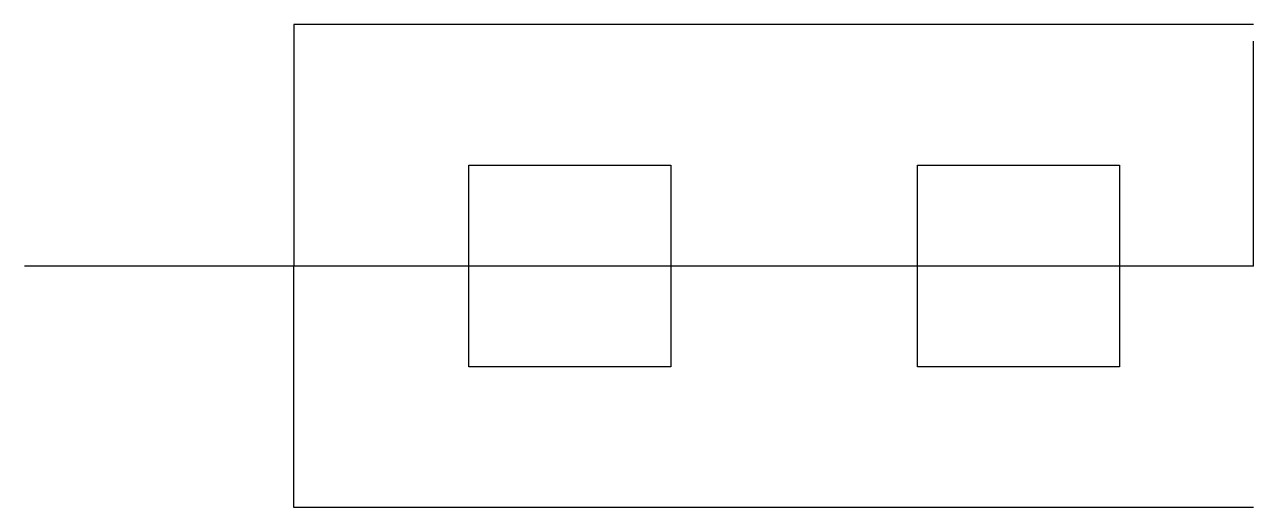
# Model space of a CAD drawing. Header units: inches. Extents: x -1.44 to 0, y -0.28 to 0.28.
import ezdxf

# ---------------------------------------------------------------- set-up
doc = ezdxf.new("R2010")
doc.units = ezdxf.units.IN
doc.layers.get('0').update_dxf_attribs({"linetype": 'CONTINUOUS'})

msp = doc.modelspace()

# ---------------------------------------------------------------- linework, layer by layer
for p, q in [((0, 0.2825), (-1.123, 0.2825)), ((-1.123, 0.2825), (-1.123, 0)), ((0, 0), (0, 0.263)), ((0, 0), (-1.438, 0)), ((-1.123, -0.2825), (-1.123, 0)), ((0, -0.2825), (-1.123, -0.2825))]:
    msp.add_line(p, q)
for points in [[(-0.6819, -0.1181), (-0.9181, -0.1181), (-0.9181, 0.1181), (-0.6819, 0.1181)], [(-0.1569, -0.1181), (-0.3931, -0.1181), (-0.3931, 0.1181), (-0.1569, 0.1181)]]:
    msp.add_lwpolyline(points, close=True)

doc.saveas('drawing.dxf')
